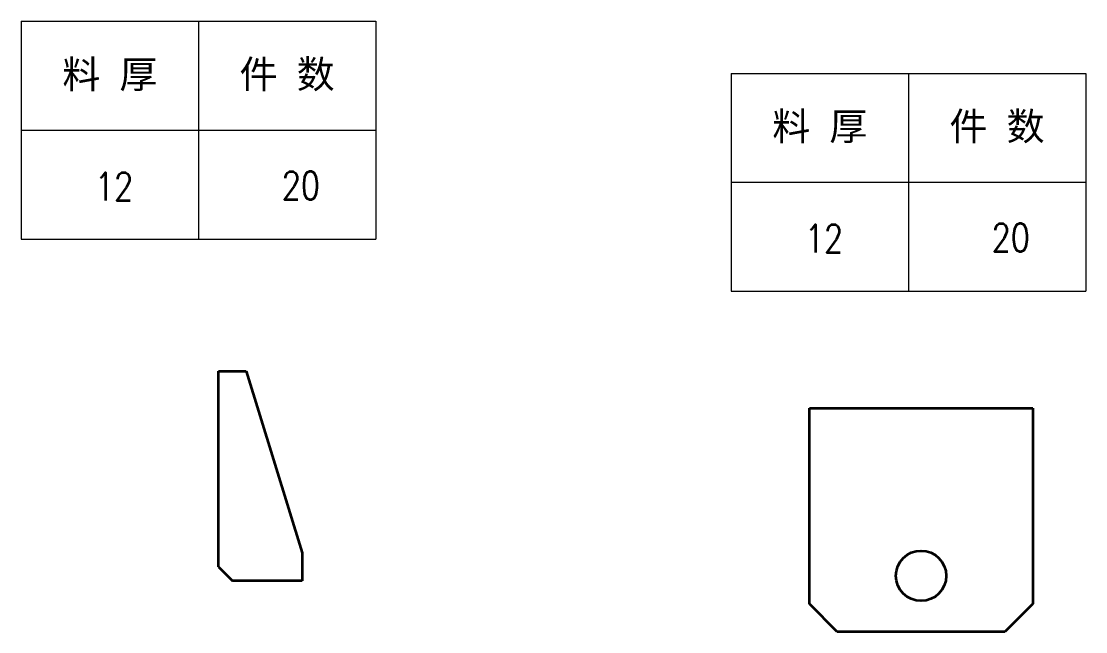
# Model space of a CAD drawing. Extents: x -225 to 67554, y -20826 to 613.
# Drawn here: x 14.2 to 395.6, y 394.6 to 613.1 of the extents above; entities that cross this region are included whole.
import ezdxf
from ezdxf.enums import TextEntityAlignment as Align

# ---------------------------------------------------------------- set-up
doc = ezdxf.new("R2010")
doc.units = 0
doc.layers.get('0').update_dxf_attribs({"lineweight": 13})
doc.layers.add('__5', color=7, linetype='Continuous', lineweight=13)
doc.styles.add('DIM', font='txt.shx', dxfattribs={"width": 0.8, "bigfont": 'bigfont.shx'})
doc.styles.get("Standard").update_dxf_attribs({"font": ''})
doc.styles.get('Standard').set_extended_font_data('SimSun')

# ---------------------------------------------------------------- blocks, each defined once
blk = doc.blocks.new('*T24')
at = {"color": 0, "linetype": 'ByBlock', "lineweight": -2, "transparency": 16777216}
for p, q in [((0, 0), (127, 0)), ((0, 0), (0, -78)), ((63.5, 0), (63.5, -78)), ((127, 0), (127, -78)), ((0, -39), (127, -39)), ((0, -78), (127, -78))]:
    blk.add_line(p, q, dxfattribs=at)
at = {"color": 0, "transparency": 16777216, "char_height": 10, "width": 60.5, "attachment_point": 5}
for s, insert in [('{\\fSimSun|b0|i0|c134|p2;料 厚}', (31.75, -19.5)), ('{\\fSimSun|b0|i0|c134|p2;件 数}', (95.25, -19.5))]:
    blk.add_mtext(s, dxfattribs=dict(at, insert=insert))
blk = doc.blocks.new('拆图参数')
blk.add_blockref('*T24', (-63.5, 78))
at = {"style": 'DIM', "width": 0.8}
blk.add_attdef('6', text='', height=10, dxfattribs=at).set_placement((-37.13, 18.91), align=Align.MIDDLE_LEFT)
blk.add_attdef('1', text='', height=10, dxfattribs=at).set_placement((36.65, 19.27), align=Align.MIDDLE_CENTER)

msp = doc.modelspace()

# ---------------------------------------------------------------- linework, layer by layer
at = {"layer": '__5', "color": 7, "lineweight": 35, "ltscale": 0.125}
for p, q in [((84.844, 487.8096), (94.844, 487.8096)), ((114.844, 422.8096), (114.844, 412.8096))]:
    msp.add_line(p, q, dxfattribs=at)
at = {"layer": '__5', "color": 7, "lineweight": 35}
for p, q in [((84.844, 417.8096), (84.844, 487.8096)), ((94.844, 487.8096), (114.844, 422.8096)), ((296.576, 474.5739), (376.576, 474.5739)), ((296.576, 404.5739), (296.576, 474.5739)), ((376.576, 474.5739), (376.576, 404.5739)), ((306.576, 394.5739), (296.576, 404.5739)), ((376.576, 404.5739), (366.576, 394.5739)), ((366.576, 394.5739), (306.576, 394.5739))]:
    msp.add_line(p, q, dxfattribs=at)
at = {"layer": '__5', "color": 7, "lineweight": 35, "ltscale": 0.088388}
msp.add_line((84.844, 417.8096), (89.844, 412.8096), dxfattribs=at)
at = {"layer": '__5', "color": 7, "lineweight": 35, "ltscale": 0.3125}
msp.add_line((114.844, 412.8096), (89.844, 412.8096), dxfattribs=at)
at = {"layer": '__5', "color": 7, "lineweight": 35}
msp.add_circle((336.576, 414.5739), 9, dxfattribs=at)

# ---------------------------------------------------------------- block references
for p in [(77.7204, 535.0699), (332.062, 516.4344)]:
    msp.add_blockref('拆图参数', p).add_auto_attribs({'1': '20', '6': '12'})

doc.saveas('drawing.dxf')
